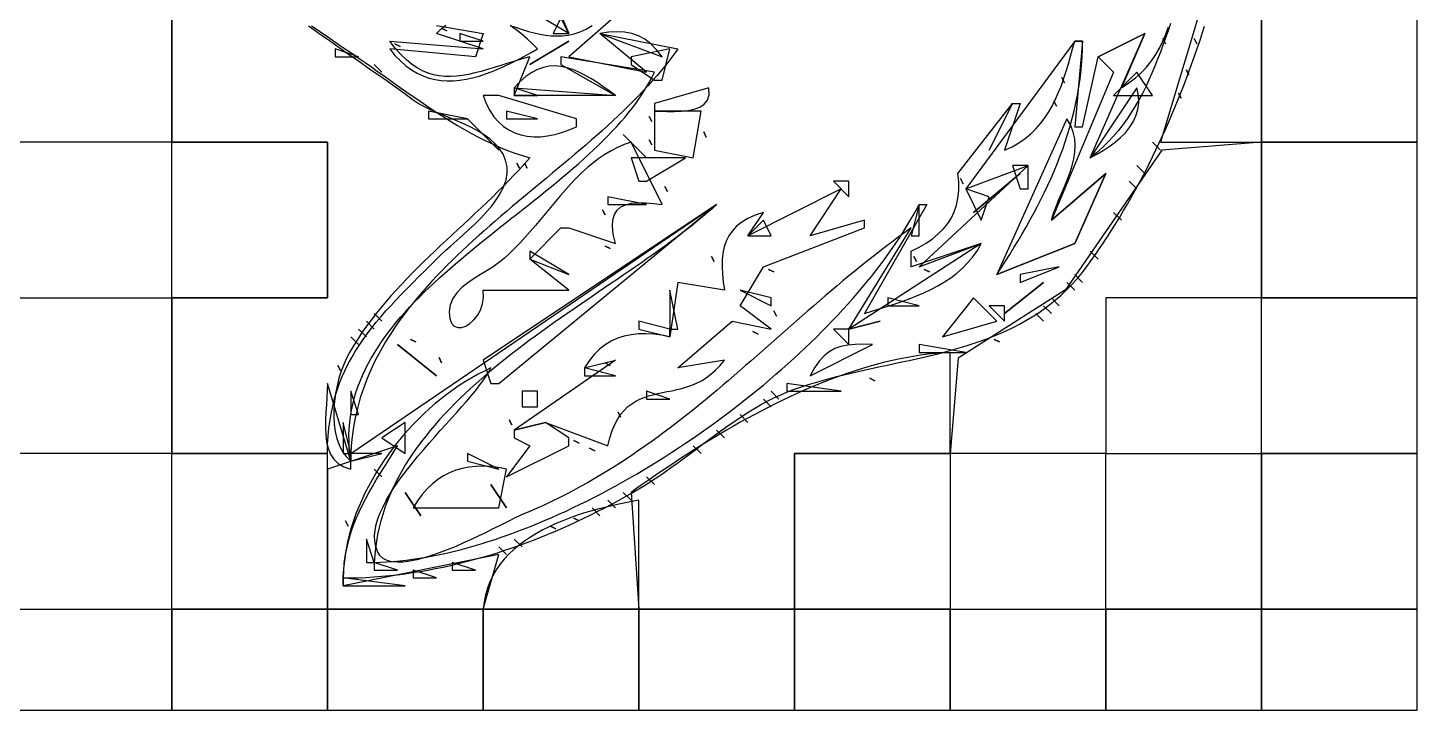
# Model space of a CAD drawing. Extents: x 0 to 320, y 0 to 433.
# Drawn here: x 141.5 to 320, y 0 to 87.7 of the extents above; entities that cross this region are included whole.
import ezdxf

# ---------------------------------------------------------------- set-up
doc = ezdxf.new("R2010")
doc.units = 0
for name, color, linetype in [('C139', 139, 'CONTINUOUS'), ('C147', 147, 'CONTINUOUS'), ('C149', 149, 'CONTINUOUS'), ('C157', 157, 'CONTINUOUS'), ('C167', 167, 'CONTINUOUS'), ('C168', 168, 'CONTINUOUS'), ('C178', 178, 'CONTINUOUS'), ('C250', 250, 'CONTINUOUS'), ('C251', 251, 'CONTINUOUS'), ('C252', 252, 'CONTINUOUS'), ('C253', 253, 'CONTINUOUS'), ('C254', 254, 'CONTINUOUS'), ('C37', 37, 'CONTINUOUS'), ('C47', 47, 'CONTINUOUS'), ('C7', 7, 'CONTINUOUS')]:
    doc.layers.add(name, color=color, linetype=linetype)

msp = doc.modelspace()

# ---------------------------------------------------------------- linework, layer by layer
at = {"layer": 'C139'}
for points in [[(262, 67), (264, 63), (265, 66), (262, 67)], [(269, 56), (269, 55), (274, 57), (269, 56)], [(182, 37), (182, 33), (183, 33), (182, 37)], [(190, 37), (187, 35), (190, 33), (190, 37)], [(183, 33), (183, 32), (187, 33), (183, 33)]]:
    msp.add_lwpolyline(points, dxfattribs=at)
at = {"layer": 'C147'}
for points in [[(194.666672, 87.666664), (195.333328, 87.333336), (194.666672, 87.666664)], [(197, 87), (197, 86), (200, 86), (197, 87)], [(206, 83), (211, 86), (206, 83)], [(284, 82), (281, 79), (286, 79), (284, 82)], [(203, 77), (203, 76), (207, 76), (203, 77)], [(268, 78), (265, 72), (268, 78)], [(256, 65), (255, 61), (256, 61), (256, 65)], [(229.333328, 58.333332), (229.666672, 57.666668), (229.333328, 58.333332)], [(234.666672, 48.666668), (235.333328, 48.333332), (234.666672, 48.666668)], [(183, 41), (183, 38), (184, 38), (183, 41)], [(221, 41), (221, 40), (224, 40), (221, 41)], [(217.333328, 38.333332), (217.666672, 37.666668), (217.333328, 38.333332)], [(204, 36), (204, 35), (206, 34), (203, 30), (211, 34), (211, 35), (208, 37), (204, 36)], [(213.666672, 33.666668), (214.333328, 33.333332), (213.666672, 33.666668)], [(201, 29), (203, 26), (201, 29)]]:
    msp.add_lwpolyline(points, dxfattribs=at)
at = {"layer": 'C149'}
msp.add_lwpolyline([(200, 45), (201, 42), (202, 42), (230, 65), (200, 45)], dxfattribs=at)
at = {"layer": 'C157'}
for points in [[(204, 80), (204, 79), (207, 79), (204, 80)], [(229, 80), (222, 78), (222, 77), (222.7748, 76.9916), (223.6275, 76.9748), (224.5229, 76.9713), (225.4257, 77.0025), (226.3009, 77.0899), (227.1131, 77.255), (227.8273, 77.5194), (228.4083, 77.9046), (228.8209, 78.4321), (229.0298, 79.1233), (229, 80)], [(273.333344, 78.333336), (273.666656, 77.666664), (273.333344, 78.333336)], [(219, 71), (220, 68), (221, 68), (226, 71), (219, 71)], [(216, 66), (216, 65), (221, 65), (216, 66)], [(215.666672, 59.666668), (216.333328, 59.333332), (215.666672, 59.666668)]]:
    msp.add_lwpolyline(points, dxfattribs=at)
at = {"layer": 'C167'}
msp.add_lwpolyline([(205, 41), (205, 39), (207, 39), (207, 41), (205, 41)], dxfattribs=at)
at = {"layer": 'C168'}
msp.add_lwpolyline([(215, 87), (223, 84), (222.2822, 84.9095), (221.5408, 85.653), (220.7675, 86.2399), (219.9542, 86.6796), (219.0926, 86.9815), (218.1746, 87.155), (217.192, 87.2097), (216.1365, 87.1548), (215, 87)], dxfattribs=at)
at = {"layer": 'C178'}
for points in [[(222, 77), (222, 72), (227, 71), (228, 77), (222, 77)], [(234, 61), (236, 64), (234.9445, 63.6371), (234.0256, 63.2179), (233.236, 62.743), (232.5685, 62.2129), (232.0157, 61.6281), (231.5703, 60.9892), (231.2251, 60.2969), (230.9727, 59.5516), (230.8059, 58.7539), (230.7173, 57.9045), (230.6998, 57.0038), (230.7459, 56.0524), (230.8484, 55.051), (231, 54), (225, 55), (224, 48), (222.9401, 48.1938), (221.9117, 48.3225), (220.9158, 48.3809), (219.9536, 48.3642), (219.0263, 48.2672), (218.1349, 48.085), (217.2807, 47.8125), (216.4648, 47.4446), (215.6883, 46.9765), (214.9524, 46.4029), (214.2583, 45.719), (213.6071, 44.9197), (213, 44), (217, 45), (204, 36), (208, 37), (216, 34), (216.2719, 35.0259), (216.5806, 35.9356), (216.9242, 36.7372), (217.3005, 37.4386), (217.7076, 38.0478), (218.1436, 38.5727), (218.6064, 39.0215), (219.094, 39.4021), (219.6045, 39.7224), (220.1359, 39.9905), (220.6861, 40.2144), (221.2533, 40.4021), (221.8353, 40.5615), (222.4302, 40.7007), (223.036, 40.8276), (223.6508, 40.9502), (224.2725, 41.0766), (224.8991, 41.2148), (225.5287, 41.3726), (226.1593, 41.5582), (226.7889, 41.7795), (227.4154, 42.0444), (228.0369, 42.3611), (228.6515, 42.7375), (229.257, 43.1816), (229.8516, 43.7014), (230.4333, 44.3048), (231, 45), (225, 44), (232, 50), (237, 49), (233, 52), (236, 57), (249, 62), (249, 63), (242, 61), (246, 67), (234, 61)], [(189, 47), (194, 43), (189, 47)]]:
    msp.add_lwpolyline(points, dxfattribs=at)
at = {"layer": 'C250'}
for points in [[(210, 89), (209, 87), (211, 87), (210, 89)], [(287.333344, 86.333336), (287.666656, 85.666664), (287.333344, 86.333336)], [(181, 85), (181, 84), (184, 84), (181, 85)], [(188.666672, 85.666664), (189.333328, 85.333336), (188.666672, 85.666664)], [(224, 85), (219, 84), (219, 83), (222, 81), (223, 81), (224, 85)], [(274.333344, 81.333336), (274.666656, 80.666664), (274.333344, 81.333336)], [(228.333328, 74.333336), (228.666672, 73.666664), (228.333328, 74.333336)], [(268, 70), (269, 67), (270, 67), (270, 70), (268, 70)], [(284, 70), (285, 69), (284, 70)], [(245, 68), (247, 66), (247, 68), (245, 68)], [(261.333344, 68.333336), (261.666656, 67.666664), (261.333344, 68.333336)], [(223.333328, 67.333336), (223.666672, 66.666664), (223.333328, 67.333336)], [(215.333328, 64.333336), (215.666672, 63.666668), (215.333328, 64.333336)], [(206, 59), (206, 58), (211, 56), (206, 59)], [(255.333328, 58.333332), (255.666672, 57.666668), (255.333328, 58.333332)], [(236.666672, 56.666668), (237.333328, 56.333332), (236.666672, 56.666668)], [(256.666656, 56.666668), (257.333344, 56.333332), (256.666656, 56.666668)], [(224, 54), (224, 49), (225, 49), (224, 54)], [(252, 53), (252, 52), (256, 52), (252, 53)], [(265, 52), (267, 50), (267, 52), (265, 52)], [(273, 53), (274, 52), (273, 53)], [(220, 50), (220, 49), (224, 48), (224, 49), (220, 50)], [(245, 49), (247, 47), (247, 49), (245, 49)], [(190.666672, 47.666668), (191.333328, 47.333332), (190.666672, 47.666668)], [(194.333328, 45.333332), (194.666672, 44.666668), (194.333328, 45.333332)], [(215.666672, 44.666668), (216.333328, 44.333332), (215.666672, 44.666668)], [(181.333328, 44.333332), (181.666672, 43.666668), (181.333328, 44.333332)], [(239, 42), (239, 41), (246, 41), (239, 42)], [(203.333328, 37.333332), (203.666672, 36.666668), (203.333328, 37.333332)], [(230, 36), (231, 35), (230, 36)], [(198, 33), (198, 32), (202, 31), (198, 33)], [(190, 28), (192, 25), (190, 28)], [(185, 22), (185, 19), (186, 19), (185, 22)], [(202, 21), (203, 20), (202, 21)], [(196, 19), (196, 18), (199, 18), (196, 19)]]:
    msp.add_lwpolyline(points, dxfattribs=at)
at = {"layer": 'C251'}
for points in [[(291.333344, 86.333336), (291.666656, 85.666664), (291.333344, 86.333336)], [(186, 83), (187, 82), (186, 83)], [(198, 76), (199, 75), (198, 76)], [(199, 75), (200, 74), (199, 75)], [(221.333328, 76.333336), (221.666672, 75.666664), (221.333328, 76.333336)], [(200, 74), (201, 73), (200, 74)], [(218, 74), (221, 71), (218, 74)], [(221.333328, 73.333336), (221.666672, 72.666664), (221.333328, 73.333336)], [(286, 73), (287, 72), (286, 73)], [(283, 68), (284, 67), (283, 68)], [(234, 61), (237, 61), (236, 63), (234, 61)], [(281, 64), (282, 63), (281, 64)], [(278, 59), (279, 58), (278, 59)], [(276, 56), (277, 55), (276, 56)], [(233, 54), (237, 52), (237, 53), (233, 54)], [(275, 55), (276, 54), (275, 55)], [(272, 52), (273, 51), (272, 52)], [(185, 50), (186, 49), (185, 50)], [(186, 51), (187, 50), (186, 51)], [(237.333328, 51.333332), (237.666672, 50.666668), (237.333328, 51.333332)], [(247, 49), (251, 50), (247, 49)], [(184, 49), (185, 48), (184, 49)], [(256, 47), (256, 46), (262, 46), (256, 47)], [(213, 44), (213, 43), (217, 43), (213, 44)], [(237, 41), (238, 40), (237, 41)], [(233, 38), (234, 37), (233, 38)], [(211.666672, 34.666668), (212.333328, 34.333332), (211.666672, 34.666668)], [(227, 34), (228, 33), (227, 34)], [(186, 31), (187, 30), (186, 31)], [(221, 30), (222, 29), (221, 30)], [(216, 27), (217, 26), (216, 27)], [(214, 26), (215, 25), (214, 26)], [(182.333328, 24.333334), (182.666672, 23.666666), (182.333328, 24.333334)], [(204, 22), (205, 21), (204, 22)], [(186, 19), (186, 18), (189, 18), (186, 19)], [(191, 18), (191, 17), (194, 17), (191, 18)]]:
    msp.add_lwpolyline(points, dxfattribs=at)
at = {"layer": 'C252'}
for points in [[(227, 98), (211, 84), (221, 82), (215, 87), (225, 85), (224.4998, 84.3056), (223.9827, 83.6179), (223.4494, 82.9366), (222.9005, 82.2614), (222.3367, 81.5922), (221.7584, 80.9285), (221.1665, 80.2701), (220.5614, 79.6168), (219.9439, 78.9683), (219.3146, 78.3242), (218.674, 77.6844), (218.0228, 77.0485), (217.3616, 76.4163), (216.6911, 75.7876), (216.0119, 75.1619), (215.3246, 74.5391), (214.6299, 73.9189), (213.9283, 73.301), (213.2205, 72.6851), (212.5071, 72.071), (211.7888, 71.4584), (211.0661, 70.847), (210.3397, 70.2365), (209.6102, 69.6267), (208.8783, 69.0173), (208.1446, 68.408), (207.4097, 67.7986), (206.6742, 67.1887), (205.9387, 66.5782), (205.2039, 65.9666), (204.4705, 65.3538), (203.7389, 64.7395), (203.01, 64.1234), (202.2842, 63.5052), (201.5622, 62.8847), (200.8447, 62.2616), (200.1322, 61.6355), (199.4254, 61.0063), (198.7249, 60.3737), (198.0314, 59.7374), (197.3455, 59.097), (196.6677, 58.4524), (195.9988, 57.8033), (195.3393, 57.1494), (194.6899, 56.4904), (194.0512, 55.826), (193.4239, 55.156), (192.8084, 54.4801), (192.2056, 53.798), (191.616, 53.1095), (191.0402, 52.4143), (190.4788, 51.712), (189.9326, 51.0025), (189.4021, 50.2855), (188.8879, 49.5606), (188.3906, 48.8276), (187.911, 48.0863), (187.4496, 47.3363), (187.007, 46.5775), (186.5839, 45.8094), (186.1809, 45.0319), (185.7986, 44.2446), (185.4377, 43.4473), (185.0988, 42.6398), (184.7824, 41.8217), (184.4893, 40.9928), (184.22, 40.1527), (183.9753, 39.3013), (183.7556, 38.4383), (183.5617, 37.5633), (183.3941, 36.6761), (183.2535, 35.7765), (183.1405, 34.8641), (183.0558, 33.9387), (183, 33), (230, 65), (229.4014, 64.4624), (228.7858, 63.9263), (228.1538, 63.3914), (227.5062, 62.8575), (226.8436, 62.3244), (226.1668, 61.7919), (225.4766, 61.2598), (224.7736, 60.728), (224.0585, 60.1961), (223.332, 59.6641), (222.5949, 59.1317), (221.8479, 58.5987), (221.0918, 58.0649), (220.3271, 57.5301), (219.5547, 56.9942), (218.7752, 56.4569), (217.9894, 55.9181), (217.1979, 55.3774), (216.4016, 54.8349), (215.6011, 54.2901), (214.7971, 53.743), (213.9903, 53.1933), (213.1816, 52.6409), (212.3715, 52.0855), (211.5607, 51.5269), (210.7502, 50.9651), (209.9404, 50.3996), (209.1322, 49.8304), (208.3262, 49.2573), (207.5232, 48.68), (206.7239, 48.0984), (205.929, 47.5122), (205.1393, 46.9213), (204.3553, 46.3255), (203.578, 45.7245), (202.8079, 45.1182), (202.0458, 44.5064), (201.2924, 43.8888), (200.5484, 43.2654), (199.8145, 42.6357), (199.0915, 41.9998), (198.3801, 41.3574), (197.681, 40.7082), (196.9948, 40.0521), (196.3224, 39.3889), (195.6644, 38.7184), (195.0216, 38.0404), (194.3946, 37.3547), (193.7842, 36.661), (193.1911, 35.9593), (192.616, 35.2492), (192.0597, 34.5307), (191.5228, 33.8035), (191.006, 33.0673), (190.5101, 32.3221), (190.0359, 31.5676), (189.5839, 30.8036), (189.155, 30.0299), (188.7498, 29.2463), (188.369, 28.4526), (188.0135, 27.6486), (187.6838, 26.8342), (187.3807, 26.0091), (187.105, 25.1731), (186.8573, 24.326), (186.6383, 23.4677), (186.4488, 22.5979), (186.2895, 21.7164), (186.1612, 20.823), (186.0644, 19.9176), (186, 19), (186.8105, 19.0255), (187.6287, 19.0687), (188.4543, 19.1291), (189.287, 19.2067), (190.1264, 19.3011), (190.9724, 19.4121), (191.8245, 19.5396), (192.6826, 19.6833), (193.5463, 19.8429), (194.4154, 20.0183), (195.2896, 20.2091), (196.1686, 20.4153), (197.052, 20.6365), (197.9397, 20.8725), (198.8313, 21.1232), (199.7266, 21.3882), (200.6252, 21.6674), (201.5269, 21.9605), (202.4313, 22.2673), (203.3383, 22.5876), (204.2475, 22.9211), (205.1586, 23.2677), (206.0714, 23.627), (206.9855, 23.999), (207.9007, 24.3832), (208.8167, 24.7796), (209.7332, 25.1879), (210.6499, 25.6078), (211.5665, 26.0392), (212.4828, 26.4818), (213.3984, 26.9354), (214.3131, 27.3997), (215.2266, 27.8746), (216.1386, 28.3597), (217.0488, 28.855), (217.957, 29.3601), (218.8627, 29.8748), (219.7659, 30.399), (220.6661, 30.9323), (221.5631, 31.4746), (222.4566, 32.0256), (223.3463, 32.5851), (224.232, 33.1528), (225.1132, 33.7286), (225.9899, 34.3123), (226.8616, 34.9035), (227.7281, 35.5021), (228.5891, 36.1078), (229.4443, 36.7204), (230.2935, 37.3398), (231.1363, 37.9656), (231.9724, 38.5976), (232.8016, 39.2356), (233.6236, 39.8794), (234.4381, 40.5288), (235.2448, 41.1835), (236.0435, 41.8433), (236.8338, 42.508), (237.6154, 43.1773), (238.3881, 43.8511), (239.1516, 44.5291), (239.9056, 45.211), (240.6498, 45.8967), (241.384, 46.5859), (242.1077, 47.2784), (242.8209, 47.974), (243.5231, 48.6724), (244.2141, 49.3734), (244.8936, 50.0768), (245.5613, 50.7824), (246.2169, 51.4899), (246.8602, 52.1992), (247.4908, 52.9099), (248.1085, 53.6218), (248.713, 54.3348), (249.3039, 55.0487), (249.8811, 55.763), (250.4443, 56.4778), (250.993, 57.1927), (251.5271, 57.9074), (252.0463, 58.6219), (252.5503, 59.3358), (253.0388, 60.0489), (253.5114, 60.761), (253.968, 61.4719), (254.4083, 62.1813), (254.8319, 62.8891), (255.2385, 63.5949), (255.628, 64.2986), (256, 65), (257, 65), (249, 51), (249.9392, 51.2939), (250.8917, 51.5907), (251.8525, 51.8944), (252.8168, 52.209), (253.7799, 52.5384), (254.737, 52.8868), (255.6831, 53.2581), (256.6137, 53.6564), (257.5237, 54.0855), (258.4085, 54.5495), (259.2632, 55.0525), (260.083, 55.5985), (260.8631, 56.1913), (261.5987, 56.8351), (262.285, 57.5339), (262.9171, 58.2916), (263.4904, 59.1123), (264, 60), (255, 57), (255, 59), (255.9964, 59.5085), (256.9078, 60.0443), (257.7332, 60.6118), (258.4714, 61.2155), (259.1211, 61.8596), (259.6814, 62.5487), (260.151, 63.2872), (260.5287, 64.0793), (260.8135, 64.9296), (261.0042, 65.8424), (261.0996, 66.8221), (261.0985, 67.8732), (261, 69), (268, 78), (269, 78), (267, 72), (267.9496, 72.4356), (268.8211, 72.9292), (269.6192, 73.4775), (270.3487, 74.0771), (271.0143, 74.7247), (271.6207, 75.417), (272.1726, 76.1506), (272.6748, 76.9223), (273.1319, 77.7287), (273.5488, 78.5665), (273.93, 79.4323), (274.2805, 80.3229), (274.6048, 81.2349), (274.9077, 82.165), (275.1939, 83.1099), (275.4683, 84.0662), (275.7353, 85.0307), (276, 86), (277, 86), (276, 75), (277, 75), (279, 84), (285, 87), (282, 80), (282.9414, 80.6314), (283.793, 81.2946), (284.5603, 81.9902), (285.2486, 82.719), (285.8635, 83.4817), (286.4104, 84.2791), (286.895, 85.1121), (287.3226, 85.9812), (287.6987, 86.8874), (288.0289, 87.8313)], [(194, 88), (200, 87), (199, 84), (188, 85), (188.6736, 84.1805), (189.3643, 83.4632), (190.0711, 82.8439), (190.7931, 82.3183), (191.5295, 81.8823), (192.2792, 81.5316), (193.0413, 81.2621), (193.8149, 81.0694), (194.5991, 80.9493), (195.393, 80.8977), (196.1955, 80.9103), (197.0059, 80.983), (197.8231, 81.1114), (198.6463, 81.2914), (199.4744, 81.5188), (200.3066, 81.7893), (201.142, 82.0987), (201.9796, 82.4428), (202.8185, 82.8174), (203.6578, 83.2183), (204.4965, 83.6412), (205.3337, 84.0819), (206.1685, 84.5362), (207, 85), (206.3479, 85.6508), (205.6685, 86.2867), (204.9644, 86.8987), (204.2381, 87.4781), (203.4924, 88.0159)], [(204, 80), (217, 79), (216.1924, 79.6001), (215.3936, 80.1736), (214.6029, 80.7123), (213.8195, 81.2079), (213.0428, 81.6522), (212.2721, 82.037), (211.5068, 82.3542), (210.7461, 82.5955), (209.9894, 82.7528), (209.2361, 82.8177), (208.4855, 82.7822), (207.7368, 82.638), (206.9895, 82.377), (206.2428, 81.9909), (205.4961, 81.4714), (204.7487, 80.8105), (204, 80)], [(290.333344, 82.333336), (290.666656, 81.666664), (290.333344, 82.333336)], [(200, 79), (200.3927, 77.9821), (200.8557, 77.0815), (201.3842, 76.2948), (201.9732, 75.6189), (202.6179, 75.0506), (203.3135, 74.5869), (204.0551, 74.2244), (204.8379, 73.9602), (205.657, 73.7909), (206.5075, 73.7134), (207.3847, 73.7246), (208.2836, 73.8213), (209.1995, 74.0004), (210.1274, 74.2586), (211.0625, 74.5929), (212, 75), (212, 76), (202, 79), (200, 79)], [(284, 80), (278, 71), (278.8313, 71.457), (279.6474, 71.9425), (280.4355, 72.4595), (281.1831, 73.0108), (281.8775, 73.5993), (282.506, 74.2281), (283.056, 74.8999), (283.515, 75.6178), (283.8701, 76.3846), (284.1088, 77.2034), (284.2184, 78.0769), (284.1864, 79.0081), (284, 80)], [(289.333344, 79.333336), (289.666656, 78.666664), (289.333344, 79.333336)], [(193, 77), (193, 76), (198, 76), (193, 77)], [(275, 76), (266, 56), (276, 60), (280, 69), (273, 63), (273.2814, 63.8793), (273.6092, 64.7592), (273.9677, 65.6391), (274.3414, 66.5184), (274.7147, 67.3967), (275.0721, 68.2733), (275.3979, 69.1477), (275.6766, 70.0195), (275.8926, 70.888), (276.0303, 71.7526), (276.0742, 72.613), (276.0087, 73.4684), (275.8182, 74.3184), (275.4871, 75.1624), (275, 76)], [(200, 54), (211, 54), (206, 58), (210, 62), (211, 62), (217, 60), (216.711, 61.1939), (216.5971, 62.208), (216.649, 63.0539), (216.8569, 63.743), (217.2115, 64.287), (217.7032, 64.6974), (218.3225, 64.9857), (219.0599, 65.1634), (219.9059, 65.2422), (220.8509, 65.2335), (221.8854, 65.1489), (223, 65), (219, 73), (218.111, 72.7038), (217.2538, 72.3421), (216.4264, 71.9195), (215.6263, 71.4408), (214.8515, 70.9109), (214.0997, 70.3345), (213.3686, 69.7165), (212.656, 69.0617), (211.9598, 68.3748), (211.2776, 67.6607), (210.6073, 66.9242), (209.9467, 66.17), (209.2935, 65.4031), (208.6454, 64.6281), (208.0003, 63.8499), (207.356, 63.0733), (206.7102, 62.3031), (206.0607, 61.5441), (205.4053, 60.8012), (204.7417, 60.079), (204.0677, 59.3825), (203.3812, 58.7163), (202.6798, 58.0854), (201.9614, 57.4946)], [(201, 73), (202, 72), (201, 73)], [(263, 64), (269, 69), (263, 64)], [(201.9614, 57.4945), (201.2738, 57.0058), (200.4974, 56.518), (199.67, 56.0189), (198.8295, 55.4964), (198.0139, 54.9384), (197.261, 54.3326), (196.6089, 53.6669), (196.0953, 52.9291), (195.7583, 52.1072), (195.6358, 51.189), (195.7168, 50.3624), (195.946, 49.7667), (196.2945, 49.3864), (196.7334, 49.2058), (197.2341, 49.2094), (197.7676, 49.3817), (198.3051, 49.707), (198.8178, 50.1697), (199.2768, 50.7543), (199.6534, 51.4452), (199.9186, 52.2268), (200.0438, 53.0836), (200, 54)], [(267, 51), (272, 55), (267, 51)], [(263, 53), (259, 48), (266, 50), (263, 53)], [(271, 51), (272, 50), (271, 51)], [(183, 48), (184, 47), (183, 48)], [(242, 43), (250, 47), (248.835, 47.0396), (247.7836, 47.0225), (246.8335, 46.9332), (245.9726, 46.7564), (245.1888, 46.4768), (244.4698, 46.0791), (243.8036, 45.5478), (243.178, 44.8678), (242.5808, 44.0236), (242, 43)], [(236, 40), (237, 39), (236, 40)], [(218, 28), (219, 27), (218, 28)], [(208.666672, 23.666666), (209.333328, 23.333334), (208.666672, 23.666666)], [(211.666672, 24.666666), (212.333328, 24.333334), (211.666672, 24.666666)], [(182, 17), (182, 16), (190, 16), (182, 17)]]:
    msp.add_lwpolyline(points, dxfattribs=at)
at = {"layer": 'C253'}
for points in [[(208, 94), (211, 87), (201, 93)], [(177.9532, 87.9816), (178.6827, 87.4825), (179.4043, 86.9894), (180.1174, 86.5024), (180.8214, 86.0215), (181.5161, 85.5465), (182.2007, 85.0777), (182.875, 84.6149), (183.5383, 84.1582), (184.1902, 83.7076), (184.8302, 83.2631), (185.6362, 82.6982), (186.4488, 82.1233), (187.2677, 81.5403), (188.0931, 80.9513), (188.925, 80.3583), (189.7634, 79.7632), (190.6084, 79.1682), (191.4599, 78.5752), (192.3181, 77.9861), (193.1828, 77.4031), (194.0542, 76.8282), (194.9323, 76.2633), (195.8171, 75.7105), (196.7086, 75.1717), (197.6069, 74.649), (198.512, 74.1444), (199.4238, 73.6599), (200.3426, 73.1975), (201.2681, 72.7592), (202.2006, 72.3471), (203.14, 71.963), (204.0863, 71.6092), (205.0396, 71.2875), (206, 71), (205.3481, 70.2594), (204.6823, 69.5271), (204.0036, 68.8023), (203.3131, 68.0843), (202.612, 67.3724), (201.9015, 66.6658), (201.1827, 65.9637), (200.4567, 65.2655), (199.7248, 64.5702), (198.988, 63.8773), (198.2476, 63.186), (197.5046, 62.4955), (196.7601, 61.805), (196.0155, 61.1139), (195.2718, 60.4214), (194.5301, 59.7267), (193.7916, 59.029), (193.0575, 58.3277), (192.3289, 57.6221), (191.607, 56.9112), (190.8929, 56.1944), (190.1877, 55.471), (189.4927, 54.7403), (188.8089, 54.0013), (188.1375, 53.2535), (187.4797, 52.496), (186.8365, 51.7282), (186.2093, 50.9492), (185.599, 50.1584), (185.007, 49.3549), (184.4342, 48.5381), (183.8819, 47.7072), (183.3512, 46.8614), (182.8433, 46), (182.4557, 45.2608), (182.0956, 44.4511), (181.7685, 43.5819), (181.4798, 42.6647), (181.2349, 41.7105), (181.0394, 40.7308), (180.8988, 39.7367), (180.8183, 38.7395), (180.8036, 37.7504), (180.8601, 36.7807), (180.9933, 35.8417), (181.2086, 34.9445), (181.5114, 34.1005), (181.9073, 33.3209), (182.4016, 32.617), (183, 32), (182.8851, 32.8544), (182.8077, 33.6978), (182.767, 34.5303), (182.7622, 35.3522), (182.7924, 36.1637), (182.8567, 36.965), (182.9544, 37.7564), (183.0845, 38.5381), (183.2462, 39.3102), (183.4387, 40.0731), (183.6611, 40.827), (183.9125, 41.572), (184.1922, 42.3085), (184.4992, 43.0366), (184.8328, 43.7566), (185.192, 44.4687), (185.5761, 45.1731), (185.9842, 45.8701), (186.4153, 46.5598), (186.8688, 47.2426), (187.3437, 47.9186), (187.8392, 48.588), (188.3545, 49.2512), (188.8886, 49.9083), (189.4408, 50.5595), (190.0102, 51.2051), (190.5959, 51.8453), (191.1971, 52.4803), (191.813, 53.1104), (192.4427, 53.7358), (193.0854, 54.3566), (193.7402, 54.9733), (194.4063, 55.5859), (195.0827, 56.1946), (195.7688, 56.7998), (196.4635, 57.4017), (197.1662, 58.0004), (197.8758, 58.5963), (198.5917, 59.1894), (199.3129, 59.7802), (200.0386, 60.3687), (200.7679, 60.9552), (201.5, 61.54), (202.234, 62.1232), (202.9691, 62.7052), (203.7045, 63.286), (204.4393, 63.866), (205.1727, 64.4454), (205.9037, 65.0244), (206.6316, 65.6032), (207.3555, 66.1821), (208.0746, 66.7613), (208.788, 67.341), (209.4948, 67.9214), (210.1943, 68.5029), (210.8856, 69.0855), (211.5677, 69.6695), (212.24, 70.2552), (212.9015, 70.8428), (213.5513, 71.4324), (214.1887, 72.0244), (214.8128, 72.619), (215.4227, 73.2164), (216.0176, 73.8168), (216.5967, 74.4204), (217.159, 75.0275), (217.7038, 75.6383), (218.2302, 76.2531), (218.7374, 76.8719), (219.2244, 77.4952), (219.6905, 78.1231), (220.1349, 78.7558), (220.5565, 79.3936), (220.9547, 80.0367), (221.3286, 80.6853), (221.6773, 81.3396), (222, 82), (210, 84), (210, 83), (217, 79), (204, 79), (206, 84), (205.0328, 83.7308), (204.092, 83.452), (203.1762, 83.1695), (202.284, 82.8893), (201.4141, 82.6176), (200.565, 82.3601), (199.7355, 82.123), (198.9242, 81.9123), (198.1296, 81.734), (197.3504, 81.594), (196.5853, 81.4985), (195.8328, 81.4533), (195.0916, 81.4645), (194.3604, 81.5381), (193.6377, 81.6802), (192.9222, 81.8966), (192.2125, 82.1935), (191.5073, 82.5768), (190.8052, 83.0525), (190.1047, 83.6267), (189.4046, 84.3053), (188.7035, 85.0944), (188, 86), (200, 85), (194, 87), (194.6044, 87.5883), (195.2153, 88.0685)], [(288.3256, 88.2807), (288.0001, 87.347), (287.6724, 86.4187), (287.3402, 85.4967), (287.0012, 84.582), (286.6532, 83.6754), (286.294, 82.7778), (285.9211, 81.8901), (285.5324, 81.0132), (285.1255, 80.1479), (284.6982, 79.2953), (284.2482, 78.4561), (283.7733, 77.6312), (283.2711, 76.8216), (282.7395, 76.0281), (282.176, 75.2516), (281.5784, 74.493), (280.9445, 73.7533), (280.272, 73.0332), (279.5586, 72.3337), (278.802, 71.6556), (278, 71), (285, 87), (279, 84), (281, 82), (273, 63), (280, 69), (276, 60), (266, 56), (266.5599, 56.8639), (267.113, 57.7302), (267.6585, 58.599), (268.1958, 59.4706), (268.7241, 60.3451), (269.2427, 61.223), (269.751, 62.1043), (270.2481, 62.9894), (270.7334, 63.8785), (271.2062, 64.7718), (271.6658, 65.6697), (272.1114, 66.5723), (272.5424, 67.4798), (272.958, 68.3926), (273.3575, 69.3109), (273.7402, 70.235), (274.1055, 71.1649), (274.4525, 72.1012), (274.7806, 73.0439), (275.089, 73.9933), (275.3771, 74.9496), (275.6442, 75.9132), (275.8894, 76.8843), (276.1122, 77.863), (276.3118, 78.8497), (276.4875, 79.8446), (276.6386, 80.8479), (276.7644, 81.86), (276.8641, 82.8809), (276.9371, 83.9111), (276.9826, 84.9507), (277, 86), (276, 86), (262, 67), (270, 70), (256, 57), (264, 60), (247, 49), (255, 62), (254.1629, 61.3999), (253.3348, 60.7954), (252.5153, 60.1865), (251.7038, 59.5737), (250.9002, 58.957), (250.104, 58.3368), (249.3149, 57.7133), (248.5324, 57.0867), (247.7562, 56.4573), (246.986, 55.8254), (246.2214, 55.1912), (245.462, 54.5548), (244.7074, 53.9167), (243.9573, 53.277), (243.2113, 52.636), (242.4691, 51.9939), (241.7302, 51.3509), (240.9943, 50.7074), (240.261, 50.0636), (239.53, 49.4196), (238.8008, 48.7758), (238.0732, 48.1324), (237.3468, 47.4896), (236.6211, 46.8477), (235.8959, 46.207), (235.1706, 45.5677), (234.4451, 44.93), (233.7189, 44.2941), (232.9916, 43.6604), (232.2629, 43.0291), (231.5324, 42.4004), (230.7997, 41.7745), (230.0645, 41.1517), (229.3264, 40.5324), (228.585, 39.9166), (227.84, 39.3046), (227.0909, 38.6968), (226.3375, 38.0933), (225.5793, 37.4944), (224.8161, 36.9003), (224.0473, 36.3114), (223.2727, 35.7277), (222.4918, 35.1496), (221.7044, 34.5774), (220.91, 34.0112), (220.1082, 33.4513), (219.2988, 32.898), (218.4813, 32.3515), (217.6554, 31.8121), (216.8206, 31.2799), (215.9767, 30.7553), (215.1233, 30.2386), (214.2599, 29.7298), (213.3863, 29.2293), (212.502, 28.7374), (211.6066, 28.2542), (210.6999, 27.7801), (209.7815, 27.3153), (208.8509, 26.8599), (207.9078, 26.4144), (206.9519, 25.9788), (205.9827, 25.5535), (205, 25.1388), (204.5893, 24.9568), (204.0745, 24.7107), (203.4654, 24.4089), (202.7719, 24.0601), (202.0039, 23.6728), (201.1714, 23.2555), (200.2841, 22.817), (199.3521, 22.3657), (198.3851, 21.9103), (197.3931, 21.4593), (196.386, 21.0212), (195.3737, 20.6048), (194.366, 20.2184), (193.3728, 19.8708), (192.4041, 19.5705), (191.4698, 19.326), (190.5796, 19.146), (189.7436, 19.0391), (188.9716, 19.0137), (188.2736, 19.0785), (187.6593, 19.2421), (187.1387, 19.513), (186.7217, 19.8998), (186.4182, 20.4112), (186.2037, 21.0528), (186.087, 21.7207), (186.0628, 22.4127), (186.1254, 23.1269), (186.2696, 23.8612), (186.4897, 24.6138), (186.7804, 25.3825), (187.1362, 26.1654), (187.5516, 26.9604), (188.0212, 27.7656), (188.5394, 28.579), (189.1009, 29.3985), (189.7002, 30.2222), (190.3318, 31.048), (190.9903, 31.874), (191.6701, 32.6982), (192.3659, 33.5185), (193.0721, 34.3329), (193.7833, 35.1395), (194.4941, 35.9363), (195.199, 36.7212), (195.8925, 37.4922), (196.5691, 38.2474), (197.2235, 38.9847), (197.85, 39.7021), (198.4434, 40.3977), (198.9981, 41.0694), (199.5086, 41.7153), (199.9695, 42.3333), (200.3753, 42.9214), (200.7206, 43.4776), (201, 44), (200.1715, 43.604), (199.3494, 43.1774), (198.5348, 42.7212), (197.7285, 42.2361), (196.9315, 41.7231), (196.1447, 41.1832), (195.3691, 40.6173), (194.6057, 40.0262), (193.8553, 39.411), (193.119, 38.7724), (192.3976, 38.1115), (191.6922, 37.4291), (191.0036, 36.7262), (190.3329, 36.0036), (189.6809, 35.2624), (189.0486, 34.5033), (188.437, 33.7274), (187.8469, 32.9356), (187.2794, 32.1287), (186.7355, 31.3077), (186.2159, 30.4735), (185.7218, 29.627), (185.254, 28.7691), (184.8135, 27.9008), (184.4012, 27.023), (184.018, 26.1365), (183.665, 25.2424), (183.3431, 24.3414), (183.0532, 23.4346), (182.7963, 22.5229), (182.5733, 21.6071), (182.3851, 20.6883), (182.2327, 19.7672), (182.1171, 18.8448), (182.0392, 17.9221), (182, 17), (182.9933, 17.0094), (183.9869, 17.0362), (184.9807, 17.0802), (185.9744, 17.1411), (186.9678, 17.2187), (187.9607, 17.3126), (188.953, 17.4227), (189.9443, 17.5486), (190.9346, 17.6902), (191.9236, 17.8472), (192.9111, 18.0193), (193.897, 18.2063), (194.8809, 18.4078), (195.8628, 18.6238), (196.8423, 18.8539), (197.8194, 19.0978), (198.7938, 19.3554), (199.7653, 19.6263), (200.7337, 19.9103), (201.6988, 20.2072), (202.6604, 20.5166), (203.6183, 20.8384), (204.5724, 21.1723), (205.5223, 21.5181), (206.4679, 21.8754), (207.4091, 22.2441), (208.3455, 22.6238), (209.277, 23.0144), (210.2034, 23.4155), (211.1246, 23.827), (212.0402, 24.2485), (212.9501, 24.6799), (213.8541, 25.1208), (214.752, 25.571), (215.6436, 26.0303), (216.5287, 26.4984), (217.4071, 26.975), (218.2786, 27.4599), (219.1429, 27.9529), (220, 28.4537), (220.8156, 28.9494), (221.6294, 29.4688), (222.4418, 30.0092), (223.2533, 30.5677), (224.0644, 31.1416), (224.8754, 31.728), (225.6869, 32.3244), (226.4993, 32.9277), (227.3131, 33.5353), (228.1288, 34.1444), (228.9467, 34.7522), (229.7675, 35.356), (230.5914, 35.9529), (231.419, 36.5401), (232.2508, 37.115), (233.0872, 37.6747), (233.9287, 38.2164), (234.7757, 38.7374), (235.6287, 39.2348), (236.4882, 39.706), (237.3546, 40.1481), (238.2284, 40.5584), (239.11, 40.934), (240, 41.2723), (240.8848, 41.5775), (241.7775, 41.8667), (242.6776, 42.1411), (243.5842, 42.4021), (244.4968, 42.651), (245.4146, 42.8891), (246.337, 43.1177), (247.2634, 43.3382), (248.193, 43.5519), (249.1252, 43.7601), (250.0593, 43.9641), (250.9946, 44.1653), (251.9305, 44.365), (252.8663, 44.5645), (253.8013, 44.7652), (254.7349, 44.9683), (255.6663, 45.1753), (256.5949, 45.3873), (257.5201, 45.6058), (258.4412, 45.832), (259.3574, 46.0674), (260.2682, 46.3132), (261.1728, 46.5707), (262.0705, 46.8413), (262.9608, 47.1263), (263.843, 47.427), (264.7163, 47.7448), (265.5801, 48.0809), (266.4337, 48.4367), (267.2765, 48.8136), (268.1077, 49.2128), (268.9268, 49.6357), (269.7329, 50.0835), (270.5256, 50.5577), (271.304, 51.0596), (272.0676, 51.5904), (272.8156, 52.1516), (273.5474, 52.7443), (274.2624, 53.37), (274.9597, 54.03), (275.6388, 54.7256), (276.299, 55.4581), (276.9397, 56.2289), (277.5601, 57.0393), (278.1136, 57.8023), (278.66, 58.5744), (279.1994, 59.3554), (279.7317, 60.1451), (280.257, 60.9434), (280.7751, 61.75), (281.2862, 62.5648), (281.7902, 63.3876), (282.287, 64.2182), (282.7768, 65.0564), (283.2594, 65.902), (283.7349, 66.7549), (284.2033, 67.6148), (284.6645, 68.4817), (285.1186, 69.3552), (285.5655, 70.2353), (286.0053, 71.1216), (286.4379, 72.0142), (286.8633, 72.9127), (287.2815, 73.8169), (287.6925, 74.7268), (288.0963, 75.6421), (288.4929, 76.5625), (288.8823, 77.4881), (289.2645, 78.4185), (289.6394, 79.3536), (290.0071, 80.2931), (290.3676, 81.237), (290.7208, 82.185), (291.0667, 83.1369), (291.4053, 84.0926), (291.7367, 85.0518), (292.0608, 86.0145), (292.3776, 86.9803), (292.6871, 87.9492)], [(203.7247, 87.9383), (204.4216, 87.7046), (205.1244, 87.4772), (205.833, 87.2635), (206.5473, 87.0711), (207.2674, 86.9078), (207.9932, 86.7811), (208.7246, 86.6986), (209.4617, 86.668), (210.2043, 86.6969), (210.9525, 86.7928), (211.7062, 86.9635), (212.4654, 87.2165), (213.23, 87.5594), (214, 88)], [(204.333328, 70.333336), (204.666672, 69.666664), (204.333328, 70.333336)], [(265.666656, 47.666668), (266.333344, 47.333332), (265.666656, 47.666668)], [(249.666672, 42.666668), (250.333328, 42.333332), (249.666672, 42.666668)]]:
    msp.add_lwpolyline(points, dxfattribs=at)
at = {"layer": 'C254'}
for points in [[(299, 113), (287, 73), (300, 73), (300, 93), (320, 93), (320, 113), (299, 113)], [(160, 93), (160, 73), (180, 73), (180, 53), (160, 53), (160, 33), (180, 33), (180.0232, 34.1389), (180.0859, 35.2395), (180.1872, 36.3034), (180.3261, 37.3327), (180.5016, 38.329), (180.7127, 39.2944), (180.9586, 40.2306), (181.2382, 41.1395), (181.5507, 42.023), (181.895, 42.8829), (182.2702, 43.7212), (182.6753, 44.5396), (183.1094, 45.34), (183.5716, 46.1243), (184.0608, 46.8943), (184.5762, 47.652), (185.1168, 48.3991), (185.6815, 49.1376), (186.2695, 49.8692), (186.8799, 50.5959), (187.5115, 51.3195), (188.1636, 52.0419), (188.8351, 52.7649), (189.5251, 53.4904), (190.2327, 54.2202), (190.9568, 54.9563), (191.6965, 55.7004), (192.4509, 56.4545), (193.2191, 57.2204), (194, 58), (194.5433, 58.5209), (195.1713, 59.0906), (195.8667, 59.7048), (196.6118, 60.3594), (197.3892, 61.0501), (198.1815, 61.7727), (198.9712, 62.5231), (199.7408, 63.2969), (200.4729, 64.0901), (201.15, 64.8983), (201.7545, 65.7175), (202.2691, 66.5433), (202.6763, 67.3716), (202.9586, 68.1982), (203.0985, 69.0189), (203.0787, 69.8294), (202.8867, 70.6865), (202.5567, 71.4663), (202.1032, 72.1754), (201.541, 72.8207), (200.8847, 73.4086), (200.149, 73.9459), (199.3486, 74.4394), (198.4982, 74.8956), (197.6124, 75.3212), (196.706, 75.723), (195.7935, 76.1075), (194.8897, 76.4816), (194.0093, 76.8519), (193.1669, 77.225), (192.3772, 77.6076), (191.6548, 78.0064), (191.0146, 78.4282), (190.1747, 79.0404), (189.3338, 79.6478), (188.492, 80.2508), (187.6496, 80.85), (186.8068, 81.4459), (185.9637, 82.0389), (185.1206, 82.6297), (184.2777, 83.2186), (183.4351, 83.8063), (182.5932, 84.3932), (181.752, 84.9798), (180.9118, 85.5666), (180.0728, 86.1542), (179.2352, 86.7431), (178.3992, 87.3337), (177.565, 87.9266)], [(140, 53), (160, 53), (160, 73), (140, 73)], [(300, 73), (300, 53), (320, 53), (320, 73), (300, 73)], [(280, 53), (280, 33), (260, 33), (260, 13), (280, 13), (280, 33), (300, 33), (300, 53), (280, 53)], [(219, 28), (220, 13), (240, 13), (240, 33), (260, 33), (260, 46), (259.0488, 45.9389), (258.0973, 45.8553), (257.1458, 45.7494), (256.1943, 45.622), (255.2432, 45.4735), (254.2925, 45.3045), (253.3426, 45.1155), (252.3936, 44.9071), (251.4457, 44.6799), (250.4991, 44.4343), (249.5541, 44.1709), (248.6108, 43.8904), (247.6693, 43.5931), (246.7301, 43.2797), (245.7931, 42.9507), (244.8587, 42.6067), (243.9269, 42.2482), (242.9982, 41.8757), (242.0725, 41.4898), (241.1502, 41.091), (240.2314, 40.68), (239.3164, 40.2571), (238.4053, 39.8231), (237.4983, 39.3784), (236.5956, 38.9235), (235.6976, 38.4591), (234.8042, 37.9856), (233.9158, 37.5037), (233.0326, 37.0138), (232.1546, 36.5165), (231.2823, 36.0124), (230.4157, 35.5019), (229.555, 34.9857), (228.7005, 34.4643), (227.8524, 33.9383), (227.0108, 33.4081), (226.176, 32.8743), (225.3481, 32.3375), (224.5274, 31.7983), (223.7141, 31.2571), (222.9083, 30.7145), (222.1103, 30.1711), (221.3202, 29.6274), (220.5384, 29.0839), (219.7649, 28.5413), (219, 28)], [(180, 31), (180, 13), (200, 13), (202, 20), (182, 16), (182.0266, 17.1138), (182.0976, 18.1798), (182.2113, 19.2023), (182.3659, 20.1853), (182.5597, 21.1333), (182.791, 22.0502), (183.0581, 22.9405), (183.3592, 23.8083), (183.6926, 24.6577), (184.0566, 25.4931), (184.4494, 26.3186), (184.8695, 27.1385), (185.3149, 27.9569), (185.784, 28.7782), (186.2751, 29.6064), (186.7865, 30.4458), (187.3164, 31.3007), (187.863, 32.1752), (188.4248, 33.0735), (189, 34), (180, 31)], [(140, 13), (160, 13), (160, 33), (140, 33)], [(300, 33), (300, 13), (320, 13), (320, 33), (300, 33)], [(191, 26), (202, 26), (203, 31), (201.9663, 31.1908), (200.967, 31.313), (200.0019, 31.3651), (199.0706, 31.3456), (198.1731, 31.2531), (197.309, 31.0862), (196.4781, 30.8434), (195.6803, 30.5234), (194.9152, 30.1247), (194.1826, 29.6458), (193.4824, 29.0854), (192.8142, 28.4421), (192.1779, 27.7143), (191.5732, 26.9008), (191, 26)], [(160, 13), (160, 0), (180, 0), (180, 13), (160, 13)], [(200, 13), (200, 0), (220, 0), (220, 13), (200, 13)], [(240, 13), (240, 0), (260, 0), (260, 13), (240, 13)], [(280, 13), (280, 0), (300, 0), (300, 13), (280, 13)]]:
    msp.add_lwpolyline(points, dxfattribs=at)
at = {"layer": 'C37'}
msp.add_lwpolyline([(205.333328, 70.333336), (205.666672, 69.666664), (205.333328, 70.333336)], dxfattribs=at)
at = {"layer": 'C47'}
msp.add_lwpolyline([(180, 42), (179.9786, 41.1359), (179.9257, 40.2192), (179.8583, 39.266), (179.7934, 38.2924), (179.7477, 37.3147), (179.7383, 36.349), (179.7821, 35.4116), (179.896, 34.5186), (180.0969, 33.6862), (180.4018, 32.9306), (180.8277, 32.268), (181.3914, 31.7145), (182.1098, 31.2865), (183, 31), (183, 32), (180, 42)], dxfattribs=at)
at = {"layer": 'C7'}
for points in [[(140, 0), (160, 0), (160, 13), (180, 13), (180, 0), (200, 0), (200, 13), (220, 13), (220, 0), (240, 0), (240, 13), (260, 13), (260, 0), (280, 0), (280, 13), (300, 13), (300, 0), (320, 0), (320, 13), (300, 13), (300, 33), (320, 33), (320, 53), (300, 53), (300, 73), (320, 73), (320, 93)], [(300, 93), (300, 73), (287.209869, 71.972221), (274.814819, 54.043209), (261.027771, 45.262344), (260, 33), (240, 33), (240, 13), (220, 13), (220, 27), (219.1582, 26.8456), (218.2968, 26.677), (217.419, 26.4932), (216.5284, 26.2932), (215.6283, 26.076), (214.722, 25.8404), (213.8131, 25.5855), (212.9048, 25.3102), (212.0006, 25.0135), (211.1039, 24.6944), (210.218, 24.3519), (209.3464, 23.9849), (208.4925, 23.5923), (207.6596, 23.1732), (206.8511, 22.7266), (206.0705, 22.2513), (205.3211, 21.7464), (204.6063, 21.2108), (203.9296, 20.6435), (203.2942, 20.0434), (202.7037, 19.4096), (202.1614, 18.741), (201.6707, 18.0366), (201.2349, 17.2953), (200.8576, 16.5162), (200.542, 15.6981), (200.2916, 14.84), (200.1098, 13.941), (200, 13), (180, 13), (180, 33), (160, 33), (160, 53), (180, 53), (180, 73), (160, 73), (160, 93)]]:
    msp.add_lwpolyline(points, dxfattribs=at)

doc.saveas('drawing.dxf')
